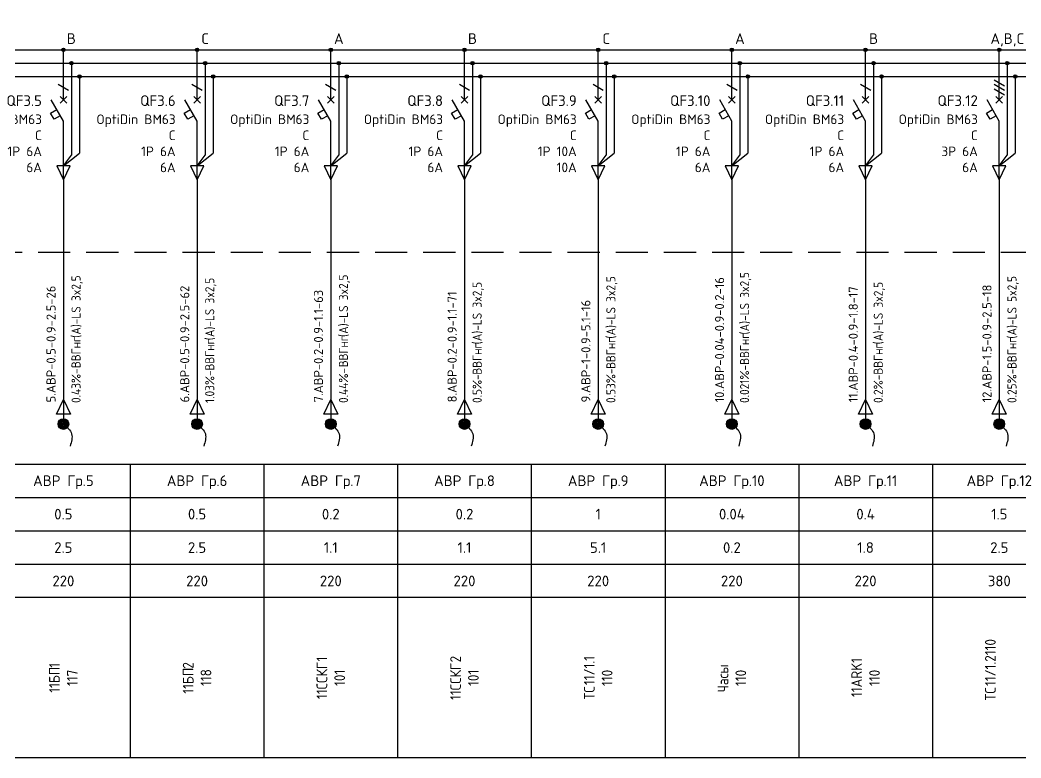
# Model space of a CAD drawing. Header units: millimetres. Extents: x -4379 to 694, y -18291 to 2656.
# Drawn here: x -2179.7 to -1992.6, y -549.3 to -411.2 of the extents above; entities that cross this region are included whole.
import ezdxf
from ezdxf.enums import TextEntityAlignment as Align

# ---------------------------------------------------------------- set-up
doc = ezdxf.new("R2010")
doc.units = ezdxf.units.MM
doc.linetypes.add('ACAD_ISO016W100', pattern=[9, 6, -3])
for name, color, linetype, lineweight in [('EL_TX', 7, 'Continuous', 25), ('ЭС АВ', 7, 'Continuous', 18), ('ЭС рамка', 7, 'Continuous', 18)]:
    doc.layers.add(name, color=color, linetype=linetype, lineweight=lineweight)
for name, color, linetype in [('Автомат защитный', 7, 'Continuous'), ('Принципиальная схема КТП -для ОДНОЛИНЕЙКИ', 7, 'Continuous'), ('ПРОВОДНИКИ', 7, 'Continuous'), ('Секция ППУ', 7, 'Continuous')]:
    doc.layers.add(name, color=color, linetype=linetype)
doc.styles.add('SLD_Style', font='isocpeur.ttf', dxfattribs={"width": 0.9})

# ---------------------------------------------------------------- blocks, each defined once
blk = doc.blocks.new('*U57')
h = blk.add_hatch(color=256)
h.dxf.hatch_style = 1
edge = h.paths.add_edge_path()
edge.add_ellipse((12.5, 132.5), major_axis=(0, 0.333), ratio=1, start_angle=0, end_angle=360)
h = blk.add_hatch(color=256)
h.dxf.hatch_style = 1
edge = h.paths.add_edge_path()
edge.add_ellipse((14, 130), major_axis=(0, 0.333), ratio=1, start_angle=0, end_angle=360)
h = blk.add_hatch(color=256)
h.dxf.hatch_style = 1
edge = h.paths.add_edge_path()
edge.add_ellipse((15.5, 127.5), major_axis=(0, 0.333), ratio=1, start_angle=0, end_angle=360)
at = {"lineweight": 30}
for p, q in [((14, 129.67), (14, 123.11)), ((15.5, 127.17), (15.5, 113.13)), ((14, 123.11), (14, 112.8)), ((0, 55), (25, 55)), ((0, 55), (0, 0)), ((25, 55), (25, 0)), ((0, 48.75), (25, 48.75)), ((0, 42.5), (25, 42.5)), ((0, 36.25), (25, 36.25))]:
    blk.add_line(p, q, dxfattribs=at)
at = {"layer": 'Автомат защитный', "lineweight": 30}
for p, q in [((12.5, 123.11), (12.5, 132.17)), ((11.54, 126.04), (13.46, 124.93)), ((12.5, 119.17), (10.22, 123.11)), ((10.1, 120.66), (11.26, 121.32)), ((10.77, 119.5), (10.1, 120.66)), ((11.92, 120.17), (10.77, 119.5)), ((12.5, 108.54), (12.5, 119.17))]:
    blk.add_line(p, q, dxfattribs=at)
blk.add_ellipse((12.5, 132.5), major_axis=(0, 0.333), ratio=1, start_param=-1.570796, end_param=4.712389, dxfattribs=at)
at = {"layer": 'Принципиальная схема КТП -для ОДНОЛИНЕЙКИ', "lineweight": 30}
for p, q in [((12.5, 108.54), (12.5, 99.73)), ((11.19, 64.32), (12.5, 67.06)), ((12.5, 67.06), (13.81, 64.32)), ((13.81, 64.32), (11.19, 64.32)), ((12.5, 64.32), (12.5, 62.5))]:
    blk.add_line(p, q, dxfattribs=at)
at = {"layer": 'ПРОВОДНИКИ', "lineweight": 30}
for p, q in [((12.5, 110.81), (15.5, 113.13)), ((12.5, 110.81), (14, 112.8)), ((13.75, 110.81), (11.25, 110.81)), ((11.25, 110.81), (12.5, 108.2)), ((12.5, 108.2), (13.75, 110.81)), ((11.19, 64.31), (12.5, 67.06)), ((12.5, 67.06), (13.81, 64.31)), ((13.81, 64.31), (11.19, 64.31))]:
    blk.add_line(p, q, dxfattribs=at)
at = {"layer": 'ПРОВОДНИКИ', "lineweight": 30, "ltscale": 100}
blk.add_line((12.5, 99.73), (12.5, 64.32), dxfattribs=at)
at = {"layer": 'ПРОВОДНИКИ', "color": 7, "linetype": 'Continuous', "lineweight": 30}
for centre in [(14, 130), (15.5, 127.5), (15.5, 127.5)]:
    blk.add_ellipse(centre, major_axis=(0, 0.333), ratio=1, start_param=-1.570796, end_param=4.712389, dxfattribs=at)
at = {"layer": 'ЭС АВ', "color": 7, "lineweight": 30}
for q in [(11.88, 123.74), (13.12, 123.74), (11.88, 122.49), (13.12, 122.49)]:
    blk.add_line((12.5, 123.11), q, dxfattribs=at)
at = {"layer": 'ЭС рамка', "color": 7, "linetype": 'Continuous', "lineweight": 30}
for p, q in [((0, 132.5), (12.17, 132.5)), ((12.83, 132.5), (25, 132.5))]:
    blk.add_line(p, q, dxfattribs=at)
at = {"layer": 'ЭС рамка', "color": 5, "linetype": 'Continuous', "lineweight": 30}
for p, q in [((0, 130), (13.67, 130)), ((14.33, 130), (25, 130))]:
    blk.add_line(p, q, dxfattribs=at)
at = {"layer": 'ЭС рамка', "color": 94, "linetype": 'Continuous', "lineweight": 30}
for p, q in [((0, 127.5), (15.17, 127.5)), ((15.83, 127.5), (25, 127.5))]:
    blk.add_line(p, q, dxfattribs=at)
at = {"layer": 'ЭС рамка', "lineweight": 30}
for p, q in [((25, 30), (0, 30)), ((25, 0), (0, 0))]:
    blk.add_line(p, q, dxfattribs=at)
at = {"style": 'SLD_Style'}
for tag, p in [('LABEL', (12.5, 51.88)), ('INSTALLEDPOWER', (12.5, 45.63)), ('CURRENT', (12.5, 39.37)), ('VOLTAGE', (12.5, 33.13))]:
    blk.add_attdef(tag, text='', height=2, dxfattribs=at).set_placement(p, align=Align.MIDDLE_CENTER)
blk.add_attdef('TEXT', text='', height=2, rotation=90, dxfattribs=at).set_placement((12.5, 15), align=Align.MIDDLE_CENTER)
at = {"layer": 'Автомат защитный', "style": 'SLD_Style'}
blk.add_attdef('PHASE', text='', height=2, dxfattribs=at).set_placement((14, 134.59), align=Align.MIDDLE_CENTER)
for tag, height, p in [('NUMBER', 2, (8.49, 122.99)), ('SWITCHTYPE', 1.8, (8.49, 119.5)), ('SWITCHRELEASE', 1.8, (8.49, 116.5)), ('SWITCHNOMINALCURRENT', 1.8, (8.49, 113.5)), ('SWITCHRELEASECURRENT', 1.8, (8.49, 110.5)), ('RCDTYPE', 1.8, (8.49, 107.5)), ('RCDSETPOINT', 1.8, (8.49, 104.5))]:
    blk.add_attdef(tag, text='', height=height, dxfattribs=at).set_placement(p, align=Align.MIDDLE_RIGHT)
blk.add_attdef('LINE_A', text='', height=1.7, rotation=90, dxfattribs=at).set_placement((10.19, 65.45), align=Align.MIDDLE_LEFT)
blk.add_attdef('LINE_B', text='', height=1.7, rotation=90, dxfattribs=at).set_placement((13.85, 65.45), align=Align.TOP_LEFT)
blk = doc.blocks.new('*U21')
at = {"linetype": 'ByBlock', "lineweight": 30}
h = blk.add_hatch(color=256, dxfattribs=at)
h.paths.add_polyline_path([(-0.4, 0.9, -0.414214), (0.92, 0.37), (0, -0.02)])
h.paths.add_polyline_path([(0.92, 0.37, -0.101228), (1, -0.02, -0.30039), (0.39, -0.94), (0, -0.02)])
h.paths.add_polyline_path([(-0.4, 0.9), (0.39, -0.94, -0.538), (-1, -0.02, -0.30039)])
blk.add_circle((0, -0.02), 1, dxfattribs=at)
blk.add_spline([(0, 0), (1.55, -1.88), (1.27, -4.16)], degree=3, dxfattribs=at)
blk = doc.blocks.new('*U58')
h = blk.add_hatch(color=256)
h.dxf.hatch_style = 1
edge = h.paths.add_edge_path()
edge.add_ellipse((12.5, 132.5), major_axis=(0, 0.333), ratio=1, start_angle=0, end_angle=360)
h = blk.add_hatch(color=256)
h.dxf.hatch_style = 1
edge = h.paths.add_edge_path()
edge.add_ellipse((14, 130), major_axis=(0, 0.333), ratio=1, start_angle=0, end_angle=360)
h = blk.add_hatch(color=256)
h.dxf.hatch_style = 1
edge = h.paths.add_edge_path()
edge.add_ellipse((15.5, 127.5), major_axis=(0, 0.333), ratio=1, start_angle=0, end_angle=360)
at = {"lineweight": 30}
for p, q in [((14, 129.67), (14, 123.11)), ((15.5, 127.17), (15.5, 113.13)), ((14, 123.11), (14, 112.8)), ((0, 55), (25, 55)), ((0, 55), (0, 0)), ((25, 55), (25, 0)), ((0, 48.75), (25, 48.75)), ((0, 42.5), (25, 42.5)), ((0, 36.25), (25, 36.25))]:
    blk.add_line(p, q, dxfattribs=at)
at = {"layer": 'Автомат защитный', "lineweight": 30}
for p, q in [((12.5, 123.11), (12.5, 132.17)), ((11.54, 126.87), (13.46, 125.76)), ((11.54, 126.04), (13.46, 124.93)), ((11.54, 125.2), (13.46, 124.09)), ((12.5, 119.17), (10.22, 123.11)), ((10.1, 120.66), (11.26, 121.32)), ((10.77, 119.5), (10.1, 120.66)), ((11.92, 120.17), (10.77, 119.5)), ((12.5, 108.54), (12.5, 119.17))]:
    blk.add_line(p, q, dxfattribs=at)
blk.add_ellipse((12.5, 132.5), major_axis=(0, 0.333), ratio=1, start_param=-1.570796, end_param=4.712389, dxfattribs=at)
at = {"layer": 'Принципиальная схема КТП -для ОДНОЛИНЕЙКИ', "lineweight": 30}
for p, q in [((12.5, 108.54), (12.5, 99.73)), ((11.19, 64.32), (12.5, 67.06)), ((12.5, 67.06), (13.81, 64.32)), ((13.81, 64.32), (11.19, 64.32)), ((12.5, 64.32), (12.5, 62.5))]:
    blk.add_line(p, q, dxfattribs=at)
at = {"layer": 'ПРОВОДНИКИ', "lineweight": 30}
for p, q in [((12.5, 110.81), (15.5, 113.13)), ((12.5, 110.81), (14, 112.8)), ((13.75, 110.81), (11.25, 110.81)), ((11.25, 110.81), (12.5, 108.2)), ((12.5, 108.2), (13.75, 110.81)), ((11.19, 64.31), (12.5, 67.06)), ((12.5, 67.06), (13.81, 64.31)), ((13.81, 64.31), (11.19, 64.31))]:
    blk.add_line(p, q, dxfattribs=at)
at = {"layer": 'ПРОВОДНИКИ', "lineweight": 30, "ltscale": 100}
blk.add_line((12.5, 99.73), (12.5, 64.32), dxfattribs=at)
at = {"layer": 'ПРОВОДНИКИ', "color": 7, "linetype": 'Continuous', "lineweight": 30}
for centre in [(14, 130), (15.5, 127.5), (15.5, 127.5)]:
    blk.add_ellipse(centre, major_axis=(0, 0.333), ratio=1, start_param=-1.570796, end_param=4.712389, dxfattribs=at)
at = {"layer": 'ЭС АВ', "color": 7, "lineweight": 30}
for q in [(11.88, 123.74), (13.12, 123.74), (11.88, 122.49), (13.12, 122.49)]:
    blk.add_line((12.5, 123.11), q, dxfattribs=at)
at = {"layer": 'ЭС рамка', "color": 7, "linetype": 'Continuous', "lineweight": 30}
for p, q in [((0, 132.5), (12.17, 132.5)), ((12.83, 132.5), (25, 132.5))]:
    blk.add_line(p, q, dxfattribs=at)
at = {"layer": 'ЭС рамка', "color": 5, "linetype": 'Continuous', "lineweight": 30}
for p, q in [((0, 130), (13.67, 130)), ((14.33, 130), (25, 130))]:
    blk.add_line(p, q, dxfattribs=at)
at = {"layer": 'ЭС рамка', "color": 94, "linetype": 'Continuous', "lineweight": 30}
for p, q in [((0, 127.5), (15.17, 127.5)), ((15.83, 127.5), (25, 127.5))]:
    blk.add_line(p, q, dxfattribs=at)
at = {"layer": 'ЭС рамка', "lineweight": 30}
for p, q in [((25, 30), (0, 30)), ((25, 0), (0, 0))]:
    blk.add_line(p, q, dxfattribs=at)
at = {"style": 'SLD_Style'}
for tag, p in [('LABEL', (12.5, 51.88)), ('INSTALLEDPOWER', (12.5, 45.63)), ('CURRENT', (12.5, 39.37)), ('VOLTAGE', (12.5, 33.13))]:
    blk.add_attdef(tag, text='', height=2, dxfattribs=at).set_placement(p, align=Align.MIDDLE_CENTER)
blk.add_attdef('TEXT', text='', height=2, rotation=90, dxfattribs=at).set_placement((12.5, 15), align=Align.MIDDLE_CENTER)
at = {"layer": 'Автомат защитный', "style": 'SLD_Style'}
blk.add_attdef('PHASE', text='', height=2, dxfattribs=at).set_placement((14, 134.59), align=Align.MIDDLE_CENTER)
for tag, height, p in [('NUMBER', 2, (8.49, 122.99)), ('SWITCHTYPE', 1.8, (8.49, 119.5)), ('SWITCHRELEASE', 1.8, (8.49, 116.5)), ('SWITCHNOMINALCURRENT', 1.8, (8.49, 113.5)), ('SWITCHRELEASECURRENT', 1.8, (8.49, 110.5)), ('RCDTYPE', 1.8, (8.49, 107.5)), ('RCDSETPOINT', 1.8, (8.49, 104.5))]:
    blk.add_attdef(tag, text='', height=height, dxfattribs=at).set_placement(p, align=Align.MIDDLE_RIGHT)
blk.add_attdef('LINE_A', text='', height=1.7, rotation=90, dxfattribs=at).set_placement((10.19, 65.45), align=Align.MIDDLE_LEFT)
blk.add_attdef('LINE_B', text='', height=1.7, rotation=90, dxfattribs=at).set_placement((13.85, 65.45), align=Align.TOP_LEFT)

msp = doc.modelspace()

# ---------------------------------------------------------------- linework, layer by layer
at = {"layer": 'EL_TX', "color": 7, "linetype": 'ACAD_ISO016W100', "elevation": -0.011}
msp.add_lwpolyline([(-1810.347, -454.76), (-2300.934, -454.76), (-2300.934, -301.584), (-1810.347, -301.584)], close=True, dxfattribs=at)

# ---------------------------------------------------------------- block references
at = {"layer": 'Секция ППУ', "lineweight": 0}
ref = msp.add_blockref('*U57', (-2184.139, -549.319, -0.006), dxfattribs=at)
ref.add_attrib('LABEL', 'АВР Гр.5', dxfattribs={"layer": '0', "height": 2, "style": 'SLD_Style'}).set_placement((-2171.639, -497.444, -0.006), align=Align.MIDDLE_CENTER)
ref.add_attrib('INSTALLEDPOWER', '0.5', dxfattribs={"layer": '0', "height": 2, "style": 'SLD_Style'}).set_placement((-2171.639, -503.694, -0.006), align=Align.MIDDLE_CENTER)
ref.add_attrib('CURRENT', '2.5', dxfattribs={"layer": '0', "height": 2, "style": 'SLD_Style'}).set_placement((-2171.639, -509.944, -0.006), align=Align.MIDDLE_CENTER)
ref.add_attrib('VOLTAGE', '220', dxfattribs={"layer": '0', "height": 2, "style": 'SLD_Style'}).set_placement((-2171.639, -516.194, -0.006), align=Align.MIDDLE_CENTER)
ref.add_attrib('LINE_A', ' 5.АВР-0.5-0.9-2.5-26', dxfattribs={"layer": 'Автомат защитный', "height": 1.7, "rotation": 90, "style": 'SLD_Style'}).set_placement((-2173.945, -483.868, -0.006), align=Align.MIDDLE_LEFT)
ref.add_attrib('LINE_B_001', ' 0.43%%%-', (-2168.419, -483.868, -0.006), dxfattribs={"layer": 'Автомат защитный', "height": 1.7, "rotation": 90, "style": 'SLD_Style', "width": 0.9})
ref.add_attrib('PHASE', 'B', dxfattribs={"layer": 'Автомат защитный', "height": 2, "style": 'SLD_Style'}).set_placement((-2170.139, -414.728, -0.006), align=Align.MIDDLE_CENTER)
ref.add_attrib('NUMBER', 'QF3.5', dxfattribs={"layer": 'Автомат защитный', "height": 2, "style": 'SLD_Style'}).set_placement((-2175.65, -426.332, -0.006), align=Align.MIDDLE_RIGHT)
ref.add_attrib('SWITCHTYPE', 'OptiDin BM63', dxfattribs={"layer": 'Автомат защитный', "height": 1.8, "style": 'SLD_Style'}).set_placement((-2175.65, -429.819, -0.006), align=Align.MIDDLE_RIGHT)
ref.add_attrib('SWITCHRELEASE', 'C', dxfattribs={"layer": 'Автомат защитный', "height": 1.8, "style": 'SLD_Style'}).set_placement((-2175.65, -432.819, -0.006), align=Align.MIDDLE_RIGHT)
ref.add_attrib('SWITCHNOMINALCURRENT', '1Р 6А', dxfattribs={"layer": 'Автомат защитный', "height": 1.8, "style": 'SLD_Style'}).set_placement((-2175.65, -435.819, -0.006), align=Align.MIDDLE_RIGHT)
ref.add_attrib('SWITCHRELEASECURRENT', '6А', dxfattribs={"layer": 'Автомат защитный', "height": 1.8, "style": 'SLD_Style'}).set_placement((-2175.65, -438.819, -0.006), align=Align.MIDDLE_RIGHT)
ref.add_attrib('TEXT_001', '11', (-2172.306, -537.109, -0.006), dxfattribs={"layer": '0', "height": 2, "rotation": 90, "style": 'SLD_Style', "width": 0.9})
ref.add_attrib('LINE_B_002', 'ВВГнг', (-2168.419, -476.371, -0.006), dxfattribs={"layer": 'Автомат защитный', "height": 1.7, "rotation": 90, "style": 'SLD_Style', "width": 0.9})
ref.add_attrib('LINE_B_003', '(', (-2168.419, -470.71, -0.006), dxfattribs={"layer": 'Автомат защитный', "height": 1.7, "rotation": 90, "style": 'SLD_Style', "width": 0.9})
ref.add_attrib('LINE_B_004', 'А', (-2168.419, -470.098, -0.006), dxfattribs={"layer": 'Автомат защитный', "height": 1.7, "rotation": 90, "style": 'SLD_Style', "width": 0.9})
ref.add_attrib('LINE_B_005', ')-LS 3x2,5', (-2168.419, -468.721, -0.006), dxfattribs={"layer": 'Автомат защитный', "height": 1.7, "rotation": 90, "style": 'SLD_Style', "width": 0.9})
ref.add_attrib('TEXT_002', 'БП', (-2172.306, -535.309, -0.006), dxfattribs={"layer": '0', "height": 2, "rotation": 90, "style": 'SLD_Style', "width": 0.9})
ref.add_attrib('TEXT_003', '1', (-2172.306, -532.429, -0.006), dxfattribs={"layer": '0', "height": 2, "rotation": 90, "style": 'SLD_Style', "width": 0.9})
ref.add_attrib('TEXT_004', '117', (-2168.972, -535.849, -0.006), dxfattribs={"layer": '0', "height": 2, "rotation": 90, "style": 'SLD_Style', "width": 0.9})
ref = msp.add_blockref('*U57', (-2159.139, -549.319, -0.006), dxfattribs=at)
ref.add_attrib('LABEL', 'АВР Гр.6', dxfattribs={"layer": '0', "height": 2, "style": 'SLD_Style'}).set_placement((-2146.639, -497.444, -0.006), align=Align.MIDDLE_CENTER)
ref.add_attrib('INSTALLEDPOWER', '0.5', dxfattribs={"layer": '0', "height": 2, "style": 'SLD_Style'}).set_placement((-2146.639, -503.694, -0.006), align=Align.MIDDLE_CENTER)
ref.add_attrib('CURRENT', '2.5', dxfattribs={"layer": '0', "height": 2, "style": 'SLD_Style'}).set_placement((-2146.639, -509.944, -0.006), align=Align.MIDDLE_CENTER)
ref.add_attrib('VOLTAGE', '220', dxfattribs={"layer": '0', "height": 2, "style": 'SLD_Style'}).set_placement((-2146.639, -516.194, -0.006), align=Align.MIDDLE_CENTER)
ref.add_attrib('LINE_A', ' 6.АВР-0.5-0.9-2.5-62', dxfattribs={"layer": 'Автомат защитный', "height": 1.7, "rotation": 90, "style": 'SLD_Style'}).set_placement((-2148.945, -483.868, -0.006), align=Align.MIDDLE_LEFT)
ref.add_attrib('LINE_B_001', ' 1.03%%%-', (-2143.419, -483.868, -0.006), dxfattribs={"layer": 'Автомат защитный', "height": 1.7, "rotation": 90, "style": 'SLD_Style', "width": 0.9})
ref.add_attrib('PHASE', 'C', dxfattribs={"layer": 'Автомат защитный', "height": 2, "style": 'SLD_Style'}).set_placement((-2145.139, -414.728, -0.006), align=Align.MIDDLE_CENTER)
ref.add_attrib('NUMBER', 'QF3.6', dxfattribs={"layer": 'Автомат защитный', "height": 2, "style": 'SLD_Style'}).set_placement((-2150.65, -426.332, -0.006), align=Align.MIDDLE_RIGHT)
ref.add_attrib('SWITCHTYPE', 'OptiDin BM63', dxfattribs={"layer": 'Автомат защитный', "height": 1.8, "style": 'SLD_Style'}).set_placement((-2150.65, -429.819, -0.006), align=Align.MIDDLE_RIGHT)
ref.add_attrib('SWITCHRELEASE', 'C', dxfattribs={"layer": 'Автомат защитный', "height": 1.8, "style": 'SLD_Style'}).set_placement((-2150.65, -432.819, -0.006), align=Align.MIDDLE_RIGHT)
ref.add_attrib('SWITCHNOMINALCURRENT', '1Р 6А', dxfattribs={"layer": 'Автомат защитный', "height": 1.8, "style": 'SLD_Style'}).set_placement((-2150.65, -435.819, -0.006), align=Align.MIDDLE_RIGHT)
ref.add_attrib('SWITCHRELEASECURRENT', '6А', dxfattribs={"layer": 'Автомат защитный', "height": 1.8, "style": 'SLD_Style'}).set_placement((-2150.65, -438.819, -0.006), align=Align.MIDDLE_RIGHT)
ref.add_attrib('TEXT_001', '11', (-2147.306, -537.289, -0.006), dxfattribs={"layer": '0', "height": 2, "rotation": 90, "style": 'SLD_Style', "width": 0.9})
ref.add_attrib('LINE_B_002', 'ВВГнг', (-2143.419, -476.83, -0.006), dxfattribs={"layer": 'Автомат защитный', "height": 1.7, "rotation": 90, "style": 'SLD_Style', "width": 0.9})
ref.add_attrib('LINE_B_003', '(', (-2143.419, -471.169, -0.006), dxfattribs={"layer": 'Автомат защитный', "height": 1.7, "rotation": 90, "style": 'SLD_Style', "width": 0.9})
ref.add_attrib('LINE_B_004', 'А', (-2143.419, -470.557, -0.006), dxfattribs={"layer": 'Автомат защитный', "height": 1.7, "rotation": 90, "style": 'SLD_Style', "width": 0.9})
ref.add_attrib('LINE_B_005', ')-LS 3x2,5', (-2143.419, -469.18, -0.006), dxfattribs={"layer": 'Автомат защитный', "height": 1.7, "rotation": 90, "style": 'SLD_Style', "width": 0.9})
ref.add_attrib('TEXT_002', 'БП', (-2147.306, -535.489, -0.006), dxfattribs={"layer": '0', "height": 2, "rotation": 90, "style": 'SLD_Style', "width": 0.9})
ref.add_attrib('TEXT_003', '2', (-2147.306, -532.609, -0.006), dxfattribs={"layer": '0', "height": 2, "rotation": 90, "style": 'SLD_Style', "width": 0.9})
ref.add_attrib('TEXT_004', '118', (-2143.972, -535.849, -0.006), dxfattribs={"layer": '0', "height": 2, "rotation": 90, "style": 'SLD_Style', "width": 0.9})
ref = msp.add_blockref('*U57', (-2134.139, -549.319, -0.006), dxfattribs=at)
ref.add_attrib('LABEL', 'АВР Гр.7', dxfattribs={"layer": '0', "height": 2, "style": 'SLD_Style'}).set_placement((-2121.639, -497.444, -0.006), align=Align.MIDDLE_CENTER)
ref.add_attrib('INSTALLEDPOWER', '0.2', dxfattribs={"layer": '0', "height": 2, "style": 'SLD_Style'}).set_placement((-2121.639, -503.694, -0.006), align=Align.MIDDLE_CENTER)
ref.add_attrib('CURRENT', '1.1', dxfattribs={"layer": '0', "height": 2, "style": 'SLD_Style'}).set_placement((-2121.639, -509.944, -0.006), align=Align.MIDDLE_CENTER)
ref.add_attrib('VOLTAGE', '220', dxfattribs={"layer": '0', "height": 2, "style": 'SLD_Style'}).set_placement((-2121.639, -516.194, -0.006), align=Align.MIDDLE_CENTER)
ref.add_attrib('LINE_A', ' 7.АВР-0.2-0.9-1.1-63', dxfattribs={"layer": 'Автомат защитный', "height": 1.7, "rotation": 90, "style": 'SLD_Style'}).set_placement((-2123.945, -483.868, -0.006), align=Align.MIDDLE_LEFT)
ref.add_attrib('LINE_B_001', ' 0.44%%%-', (-2118.419, -483.868, -0.006), dxfattribs={"layer": 'Автомат защитный', "height": 1.7, "rotation": 90, "style": 'SLD_Style', "width": 0.9})
ref.add_attrib('PHASE', 'A', dxfattribs={"layer": 'Автомат защитный', "height": 2, "style": 'SLD_Style'}).set_placement((-2120.139, -414.728, -0.006), align=Align.MIDDLE_CENTER)
ref.add_attrib('NUMBER', 'QF3.7', dxfattribs={"layer": 'Автомат защитный', "height": 2, "style": 'SLD_Style'}).set_placement((-2125.65, -426.332, -0.006), align=Align.MIDDLE_RIGHT)
ref.add_attrib('SWITCHTYPE', 'OptiDin BM63', dxfattribs={"layer": 'Автомат защитный', "height": 1.8, "style": 'SLD_Style'}).set_placement((-2125.65, -429.819, -0.006), align=Align.MIDDLE_RIGHT)
ref.add_attrib('SWITCHRELEASE', 'C', dxfattribs={"layer": 'Автомат защитный', "height": 1.8, "style": 'SLD_Style'}).set_placement((-2125.65, -432.819, -0.006), align=Align.MIDDLE_RIGHT)
ref.add_attrib('SWITCHNOMINALCURRENT', '1Р 6А', dxfattribs={"layer": 'Автомат защитный', "height": 1.8, "style": 'SLD_Style'}).set_placement((-2125.65, -435.819, -0.006), align=Align.MIDDLE_RIGHT)
ref.add_attrib('SWITCHRELEASECURRENT', '6А', dxfattribs={"layer": 'Автомат защитный', "height": 1.8, "style": 'SLD_Style'}).set_placement((-2125.65, -438.819, -0.006), align=Align.MIDDLE_RIGHT)
ref.add_attrib('TEXT_001', '11', (-2122.306, -538.279, -0.006), dxfattribs={"layer": '0', "height": 2, "rotation": 90, "style": 'SLD_Style', "width": 0.9})
ref.add_attrib('LINE_B_002', 'ВВГнг', (-2118.419, -476.218, -0.006), dxfattribs={"layer": 'Автомат защитный', "height": 1.7, "rotation": 90, "style": 'SLD_Style', "width": 0.9})
ref.add_attrib('LINE_B_003', '(', (-2118.419, -470.557, -0.006), dxfattribs={"layer": 'Автомат защитный', "height": 1.7, "rotation": 90, "style": 'SLD_Style', "width": 0.9})
ref.add_attrib('LINE_B_004', 'А', (-2118.419, -469.945, -0.006), dxfattribs={"layer": 'Автомат защитный', "height": 1.7, "rotation": 90, "style": 'SLD_Style', "width": 0.9})
ref.add_attrib('LINE_B_005', ')-LS 3x2,5', (-2118.419, -468.568, -0.006), dxfattribs={"layer": 'Автомат защитный', "height": 1.7, "rotation": 90, "style": 'SLD_Style', "width": 0.9})
ref.add_attrib('TEXT_002', 'ССКГ', (-2122.306, -536.479, -0.006), dxfattribs={"layer": '0', "height": 2, "rotation": 90, "style": 'SLD_Style', "width": 0.9})
ref.add_attrib('TEXT_003', '1', (-2122.306, -531.259, -0.006), dxfattribs={"layer": '0', "height": 2, "rotation": 90, "style": 'SLD_Style', "width": 0.9})
ref.add_attrib('TEXT_004', '101', (-2118.972, -535.849, -0.006), dxfattribs={"layer": '0', "height": 2, "rotation": 90, "style": 'SLD_Style', "width": 0.9})
ref = msp.add_blockref('*U57', (-2109.139, -549.319, -0.006), dxfattribs=at)
ref.add_attrib('LABEL', 'АВР Гр.8', dxfattribs={"layer": '0', "height": 2, "style": 'SLD_Style'}).set_placement((-2096.639, -497.444, -0.006), align=Align.MIDDLE_CENTER)
ref.add_attrib('INSTALLEDPOWER', '0.2', dxfattribs={"layer": '0', "height": 2, "style": 'SLD_Style'}).set_placement((-2096.639, -503.694, -0.006), align=Align.MIDDLE_CENTER)
ref.add_attrib('CURRENT', '1.1', dxfattribs={"layer": '0', "height": 2, "style": 'SLD_Style'}).set_placement((-2096.639, -509.944, -0.006), align=Align.MIDDLE_CENTER)
ref.add_attrib('VOLTAGE', '220', dxfattribs={"layer": '0', "height": 2, "style": 'SLD_Style'}).set_placement((-2096.639, -516.194, -0.006), align=Align.MIDDLE_CENTER)
ref.add_attrib('LINE_A', ' 8.АВР-0.2-0.9-1.1-71', dxfattribs={"layer": 'Автомат защитный', "height": 1.7, "rotation": 90, "style": 'SLD_Style'}).set_placement((-2098.945, -483.868, -0.006), align=Align.MIDDLE_LEFT)
ref.add_attrib('LINE_B_001', ' 0.5%%%-', (-2093.419, -483.868, -0.006), dxfattribs={"layer": 'Автомат защитный', "height": 1.7, "rotation": 90, "style": 'SLD_Style', "width": 0.9})
ref.add_attrib('PHASE', 'B', dxfattribs={"layer": 'Автомат защитный', "height": 2, "style": 'SLD_Style'}).set_placement((-2095.139, -414.728, -0.006), align=Align.MIDDLE_CENTER)
ref.add_attrib('NUMBER', 'QF3.8', dxfattribs={"layer": 'Автомат защитный', "height": 2, "style": 'SLD_Style'}).set_placement((-2100.65, -426.332, -0.006), align=Align.MIDDLE_RIGHT)
ref.add_attrib('SWITCHTYPE', 'OptiDin BM63', dxfattribs={"layer": 'Автомат защитный', "height": 1.8, "style": 'SLD_Style'}).set_placement((-2100.65, -429.819, -0.006), align=Align.MIDDLE_RIGHT)
ref.add_attrib('SWITCHRELEASE', 'C', dxfattribs={"layer": 'Автомат защитный', "height": 1.8, "style": 'SLD_Style'}).set_placement((-2100.65, -432.819, -0.006), align=Align.MIDDLE_RIGHT)
ref.add_attrib('SWITCHNOMINALCURRENT', '1Р 6А', dxfattribs={"layer": 'Автомат защитный', "height": 1.8, "style": 'SLD_Style'}).set_placement((-2100.65, -435.819, -0.006), align=Align.MIDDLE_RIGHT)
ref.add_attrib('SWITCHRELEASECURRENT', '6А', dxfattribs={"layer": 'Автомат защитный', "height": 1.8, "style": 'SLD_Style'}).set_placement((-2100.65, -438.819, -0.006), align=Align.MIDDLE_RIGHT)
ref.add_attrib('TEXT_001', '11', (-2097.306, -538.459, -0.006), dxfattribs={"layer": '0', "height": 2, "rotation": 90, "style": 'SLD_Style', "width": 0.9})
ref.add_attrib('LINE_B_002', 'ВВГнг', (-2093.419, -477.595, -0.006), dxfattribs={"layer": 'Автомат защитный', "height": 1.7, "rotation": 90, "style": 'SLD_Style', "width": 0.9})
ref.add_attrib('LINE_B_003', '(', (-2093.419, -471.934, -0.006), dxfattribs={"layer": 'Автомат защитный', "height": 1.7, "rotation": 90, "style": 'SLD_Style', "width": 0.9})
ref.add_attrib('LINE_B_004', 'А', (-2093.419, -471.322, -0.006), dxfattribs={"layer": 'Автомат защитный', "height": 1.7, "rotation": 90, "style": 'SLD_Style', "width": 0.9})
ref.add_attrib('LINE_B_005', ')-LS 3x2,5', (-2093.419, -469.945, -0.006), dxfattribs={"layer": 'Автомат защитный', "height": 1.7, "rotation": 90, "style": 'SLD_Style', "width": 0.9})
ref.add_attrib('TEXT_002', 'ССКГ', (-2097.306, -536.659, -0.006), dxfattribs={"layer": '0', "height": 2, "rotation": 90, "style": 'SLD_Style', "width": 0.9})
ref.add_attrib('TEXT_003', '2', (-2097.306, -531.439, -0.006), dxfattribs={"layer": '0', "height": 2, "rotation": 90, "style": 'SLD_Style', "width": 0.9})
ref.add_attrib('TEXT_004', '101', (-2093.972, -535.849, -0.006), dxfattribs={"layer": '0', "height": 2, "rotation": 90, "style": 'SLD_Style', "width": 0.9})
ref = msp.add_blockref('*U57', (-2084.139, -549.319, -0.006), dxfattribs=at)
ref.add_attrib('LABEL', 'АВР Гр.9', dxfattribs={"layer": '0', "height": 2, "style": 'SLD_Style'}).set_placement((-2071.639, -497.444, -0.006), align=Align.MIDDLE_CENTER)
ref.add_attrib('INSTALLEDPOWER', '1', dxfattribs={"layer": '0', "height": 2, "style": 'SLD_Style'}).set_placement((-2071.639, -503.694, -0.006), align=Align.MIDDLE_CENTER)
ref.add_attrib('CURRENT', '5.1', dxfattribs={"layer": '0', "height": 2, "style": 'SLD_Style'}).set_placement((-2071.639, -509.944, -0.006), align=Align.MIDDLE_CENTER)
ref.add_attrib('VOLTAGE', '220', dxfattribs={"layer": '0', "height": 2, "style": 'SLD_Style'}).set_placement((-2071.639, -516.194, -0.006), align=Align.MIDDLE_CENTER)
ref.add_attrib('LINE_A', ' 9.АВР-1-0.9-5.1-16', dxfattribs={"layer": 'Автомат защитный', "height": 1.7, "rotation": 90, "style": 'SLD_Style'}).set_placement((-2073.945, -483.868, -0.006), align=Align.MIDDLE_LEFT)
ref.add_attrib('LINE_B_001', ' 0.53%%%-', (-2068.419, -483.868, -0.006), dxfattribs={"layer": 'Автомат защитный', "height": 1.7, "rotation": 90, "style": 'SLD_Style', "width": 0.9})
ref.add_attrib('PHASE', 'C', dxfattribs={"layer": 'Автомат защитный', "height": 2, "style": 'SLD_Style'}).set_placement((-2070.139, -414.728, -0.006), align=Align.MIDDLE_CENTER)
ref.add_attrib('NUMBER', 'QF3.9', dxfattribs={"layer": 'Автомат защитный', "height": 2, "style": 'SLD_Style'}).set_placement((-2075.65, -426.332, -0.006), align=Align.MIDDLE_RIGHT)
ref.add_attrib('SWITCHTYPE', 'OptiDin BM63', dxfattribs={"layer": 'Автомат защитный', "height": 1.8, "style": 'SLD_Style'}).set_placement((-2075.65, -429.819, -0.006), align=Align.MIDDLE_RIGHT)
ref.add_attrib('SWITCHRELEASE', 'C', dxfattribs={"layer": 'Автомат защитный', "height": 1.8, "style": 'SLD_Style'}).set_placement((-2075.65, -432.819, -0.006), align=Align.MIDDLE_RIGHT)
ref.add_attrib('SWITCHNOMINALCURRENT', '1Р 10А', dxfattribs={"layer": 'Автомат защитный', "height": 1.8, "style": 'SLD_Style'}).set_placement((-2075.65, -435.819, -0.006), align=Align.MIDDLE_RIGHT)
ref.add_attrib('SWITCHRELEASECURRENT', '10А', dxfattribs={"layer": 'Автомат защитный', "height": 1.8, "style": 'SLD_Style'}).set_placement((-2075.65, -438.819, -0.006), align=Align.MIDDLE_RIGHT)
ref.add_attrib('TEXT_001', 'ТС', (-2072.306, -538.369, -0.006), dxfattribs={"layer": '0', "height": 2, "rotation": 90, "style": 'SLD_Style', "width": 0.9})
ref.add_attrib('LINE_B_002', 'ВВГнг', (-2068.419, -476.524, -0.006), dxfattribs={"layer": 'Автомат защитный', "height": 1.7, "rotation": 90, "style": 'SLD_Style', "width": 0.9})
ref.add_attrib('LINE_B_003', '(', (-2068.419, -470.863, -0.006), dxfattribs={"layer": 'Автомат защитный', "height": 1.7, "rotation": 90, "style": 'SLD_Style', "width": 0.9})
ref.add_attrib('LINE_B_004', 'А', (-2068.419, -470.251, -0.006), dxfattribs={"layer": 'Автомат защитный', "height": 1.7, "rotation": 90, "style": 'SLD_Style', "width": 0.9})
ref.add_attrib('LINE_B_005', ')-LS 3x2,5', (-2068.419, -468.874, -0.006), dxfattribs={"layer": 'Автомат защитный', "height": 1.7, "rotation": 90, "style": 'SLD_Style', "width": 0.9})
ref.add_attrib('TEXT_002', '11/1.1', (-2072.306, -535.669, -0.006), dxfattribs={"layer": '0', "height": 2, "rotation": 90, "style": 'SLD_Style', "width": 0.9})
ref.add_attrib('TEXT_003', '110', (-2068.972, -535.849, -0.006), dxfattribs={"layer": '0', "height": 2, "rotation": 90, "style": 'SLD_Style', "width": 0.9})
ref = msp.add_blockref('*U57', (-2059.139, -549.319, -0.006), dxfattribs=at)
ref.add_attrib('LABEL', 'АВР Гр.10', dxfattribs={"layer": '0', "height": 2, "style": 'SLD_Style'}).set_placement((-2046.639, -497.444, -0.006), align=Align.MIDDLE_CENTER)
ref.add_attrib('INSTALLEDPOWER', '0.04', dxfattribs={"layer": '0', "height": 2, "style": 'SLD_Style'}).set_placement((-2046.639, -503.694, -0.006), align=Align.MIDDLE_CENTER)
ref.add_attrib('CURRENT', '0.2', dxfattribs={"layer": '0', "height": 2, "style": 'SLD_Style'}).set_placement((-2046.639, -509.944, -0.006), align=Align.MIDDLE_CENTER)
ref.add_attrib('VOLTAGE', '220', dxfattribs={"layer": '0', "height": 2, "style": 'SLD_Style'}).set_placement((-2046.639, -516.194, -0.006), align=Align.MIDDLE_CENTER)
ref.add_attrib('LINE_A', ' 10.АВР-0.04-0.9-0.2-16', dxfattribs={"layer": 'Автомат защитный', "height": 1.7, "rotation": 90, "style": 'SLD_Style'}).set_placement((-2048.945, -483.868, -0.006), align=Align.MIDDLE_LEFT)
ref.add_attrib('LINE_B_001', ' 0.021%%%-', (-2043.419, -483.868, -0.006), dxfattribs={"layer": 'Автомат защитный', "height": 1.7, "rotation": 90, "style": 'SLD_Style', "width": 0.9})
ref.add_attrib('PHASE', 'A', dxfattribs={"layer": 'Автомат защитный', "height": 2, "style": 'SLD_Style'}).set_placement((-2045.139, -414.728, -0.006), align=Align.MIDDLE_CENTER)
ref.add_attrib('NUMBER', 'QF3.10', dxfattribs={"layer": 'Автомат защитный', "height": 2, "style": 'SLD_Style'}).set_placement((-2050.65, -426.332, -0.006), align=Align.MIDDLE_RIGHT)
ref.add_attrib('SWITCHTYPE', 'OptiDin BM63', dxfattribs={"layer": 'Автомат защитный', "height": 1.8, "style": 'SLD_Style'}).set_placement((-2050.65, -429.819, -0.006), align=Align.MIDDLE_RIGHT)
ref.add_attrib('SWITCHRELEASE', 'C', dxfattribs={"layer": 'Автомат защитный', "height": 1.8, "style": 'SLD_Style'}).set_placement((-2050.65, -432.819, -0.006), align=Align.MIDDLE_RIGHT)
ref.add_attrib('SWITCHNOMINALCURRENT', '1Р 6А', dxfattribs={"layer": 'Автомат защитный', "height": 1.8, "style": 'SLD_Style'}).set_placement((-2050.65, -435.819, -0.006), align=Align.MIDDLE_RIGHT)
ref.add_attrib('SWITCHRELEASECURRENT', '6А', dxfattribs={"layer": 'Автомат защитный', "height": 1.8, "style": 'SLD_Style'}).set_placement((-2050.65, -438.819, -0.006), align=Align.MIDDLE_RIGHT)
ref.add_attrib('TEXT_001', 'Часы', (-2047.306, -537.019, -0.006), dxfattribs={"layer": '0', "height": 2, "rotation": 90, "style": 'SLD_Style', "width": 0.9})
ref.add_attrib('LINE_B_002', 'ВВГнг', (-2043.419, -475.759, -0.006), dxfattribs={"layer": 'Автомат защитный', "height": 1.7, "rotation": 90, "style": 'SLD_Style', "width": 0.9})
ref.add_attrib('LINE_B_003', '(', (-2043.419, -470.098, -0.006), dxfattribs={"layer": 'Автомат защитный', "height": 1.7, "rotation": 90, "style": 'SLD_Style', "width": 0.9})
ref.add_attrib('LINE_B_004', 'А', (-2043.419, -469.486, -0.006), dxfattribs={"layer": 'Автомат защитный', "height": 1.7, "rotation": 90, "style": 'SLD_Style', "width": 0.9})
ref.add_attrib('LINE_B_005', ')-LS 3x2,5', (-2043.419, -468.109, -0.006), dxfattribs={"layer": 'Автомат защитный', "height": 1.7, "rotation": 90, "style": 'SLD_Style', "width": 0.9})
ref.add_attrib('TEXT_002', '110', (-2043.972, -535.849, -0.006), dxfattribs={"layer": '0', "height": 2, "rotation": 90, "style": 'SLD_Style', "width": 0.9})
ref = msp.add_blockref('*U57', (-2034.139, -549.319, -0.006), dxfattribs=at)
ref.add_attrib('LABEL', 'АВР Гр.11', dxfattribs={"layer": '0', "height": 2, "style": 'SLD_Style'}).set_placement((-2021.639, -497.444, -0.006), align=Align.MIDDLE_CENTER)
ref.add_attrib('INSTALLEDPOWER', '0.4', dxfattribs={"layer": '0', "height": 2, "style": 'SLD_Style'}).set_placement((-2021.639, -503.694, -0.006), align=Align.MIDDLE_CENTER)
ref.add_attrib('CURRENT', '1.8', dxfattribs={"layer": '0', "height": 2, "style": 'SLD_Style'}).set_placement((-2021.639, -509.944, -0.006), align=Align.MIDDLE_CENTER)
ref.add_attrib('VOLTAGE', '220', dxfattribs={"layer": '0', "height": 2, "style": 'SLD_Style'}).set_placement((-2021.639, -516.194, -0.006), align=Align.MIDDLE_CENTER)
ref.add_attrib('LINE_A', ' 11.АВР-0.4-0.9-1.8-17', dxfattribs={"layer": 'Автомат защитный', "height": 1.7, "rotation": 90, "style": 'SLD_Style'}).set_placement((-2023.945, -483.868, -0.006), align=Align.MIDDLE_LEFT)
ref.add_attrib('LINE_B_001', ' 0.2%%%-', (-2018.419, -483.868, -0.006), dxfattribs={"layer": 'Автомат защитный', "height": 1.7, "rotation": 90, "style": 'SLD_Style', "width": 0.9})
ref.add_attrib('PHASE', 'B', dxfattribs={"layer": 'Автомат защитный', "height": 2, "style": 'SLD_Style'}).set_placement((-2020.139, -414.728, -0.006), align=Align.MIDDLE_CENTER)
ref.add_attrib('NUMBER', 'QF3.11', dxfattribs={"layer": 'Автомат защитный', "height": 2, "style": 'SLD_Style'}).set_placement((-2025.65, -426.332, -0.006), align=Align.MIDDLE_RIGHT)
ref.add_attrib('SWITCHTYPE', 'OptiDin BM63', dxfattribs={"layer": 'Автомат защитный', "height": 1.8, "style": 'SLD_Style'}).set_placement((-2025.65, -429.819, -0.006), align=Align.MIDDLE_RIGHT)
ref.add_attrib('SWITCHRELEASE', 'C', dxfattribs={"layer": 'Автомат защитный', "height": 1.8, "style": 'SLD_Style'}).set_placement((-2025.65, -432.819, -0.006), align=Align.MIDDLE_RIGHT)
ref.add_attrib('SWITCHNOMINALCURRENT', '1Р 6А', dxfattribs={"layer": 'Автомат защитный', "height": 1.8, "style": 'SLD_Style'}).set_placement((-2025.65, -435.819, -0.006), align=Align.MIDDLE_RIGHT)
ref.add_attrib('SWITCHRELEASECURRENT', '6А', dxfattribs={"layer": 'Автомат защитный', "height": 1.8, "style": 'SLD_Style'}).set_placement((-2025.65, -438.819, -0.006), align=Align.MIDDLE_RIGHT)
ref.add_attrib('TEXT_001', '11ARK1', (-2022.306, -537.919, -0.006), dxfattribs={"layer": '0', "height": 2, "rotation": 90, "style": 'SLD_Style', "width": 0.9})
ref.add_attrib('LINE_B_002', 'ВВГнг', (-2018.419, -477.595, -0.006), dxfattribs={"layer": 'Автомат защитный', "height": 1.7, "rotation": 90, "style": 'SLD_Style', "width": 0.9})
ref.add_attrib('LINE_B_003', '(', (-2018.419, -471.934, -0.006), dxfattribs={"layer": 'Автомат защитный', "height": 1.7, "rotation": 90, "style": 'SLD_Style', "width": 0.9})
ref.add_attrib('LINE_B_004', 'А', (-2018.419, -471.322, -0.006), dxfattribs={"layer": 'Автомат защитный', "height": 1.7, "rotation": 90, "style": 'SLD_Style', "width": 0.9})
ref.add_attrib('LINE_B_005', ')-LS 3x2,5', (-2018.419, -469.945, -0.006), dxfattribs={"layer": 'Автомат защитный', "height": 1.7, "rotation": 90, "style": 'SLD_Style', "width": 0.9})
ref.add_attrib('TEXT_002', '110', (-2018.972, -535.849, -0.006), dxfattribs={"layer": '0', "height": 2, "rotation": 90, "style": 'SLD_Style', "width": 0.9})
ref = msp.add_blockref('*U58', (-2009.139, -549.319, -0.006), dxfattribs=at)
ref.add_attrib('LABEL', 'АВР Гр.12', dxfattribs={"layer": '0', "height": 2, "style": 'SLD_Style'}).set_placement((-1996.639, -497.444, -0.006), align=Align.MIDDLE_CENTER)
ref.add_attrib('INSTALLEDPOWER', '1.5', dxfattribs={"layer": '0', "height": 2, "style": 'SLD_Style'}).set_placement((-1996.639, -503.694, -0.006), align=Align.MIDDLE_CENTER)
ref.add_attrib('CURRENT', '2.5', dxfattribs={"layer": '0', "height": 2, "style": 'SLD_Style'}).set_placement((-1996.639, -509.944, -0.006), align=Align.MIDDLE_CENTER)
ref.add_attrib('VOLTAGE', '380', dxfattribs={"layer": '0', "height": 2, "style": 'SLD_Style'}).set_placement((-1996.639, -516.194, -0.006), align=Align.MIDDLE_CENTER)
ref.add_attrib('LINE_A', ' 12.АВР-1.5-0.9-2.5-18', dxfattribs={"layer": 'Автомат защитный', "height": 1.7, "rotation": 90, "style": 'SLD_Style'}).set_placement((-1998.945, -483.868, -0.006), align=Align.MIDDLE_LEFT)
ref.add_attrib('LINE_B_001', ' 0.25%%%-', (-1993.419, -483.868, -0.006), dxfattribs={"layer": 'Автомат защитный', "height": 1.7, "rotation": 90, "style": 'SLD_Style', "width": 0.9})
ref.add_attrib('PHASE', 'A,B,C', dxfattribs={"layer": 'Автомат защитный', "height": 2, "style": 'SLD_Style'}).set_placement((-1995.139, -414.728, -0.006), align=Align.MIDDLE_CENTER)
ref.add_attrib('NUMBER', 'QF3.12', dxfattribs={"layer": 'Автомат защитный', "height": 2, "style": 'SLD_Style'}).set_placement((-2000.65, -426.332, -0.006), align=Align.MIDDLE_RIGHT)
ref.add_attrib('SWITCHTYPE', 'OptiDin BM63', dxfattribs={"layer": 'Автомат защитный', "height": 1.8, "style": 'SLD_Style'}).set_placement((-2000.65, -429.819, -0.006), align=Align.MIDDLE_RIGHT)
ref.add_attrib('SWITCHRELEASE', 'C', dxfattribs={"layer": 'Автомат защитный', "height": 1.8, "style": 'SLD_Style'}).set_placement((-2000.65, -432.819, -0.006), align=Align.MIDDLE_RIGHT)
ref.add_attrib('SWITCHNOMINALCURRENT', '3Р 6А', dxfattribs={"layer": 'Автомат защитный', "height": 1.8, "style": 'SLD_Style'}).set_placement((-2000.65, -435.819, -0.006), align=Align.MIDDLE_RIGHT)
ref.add_attrib('SWITCHRELEASECURRENT', '6А', dxfattribs={"layer": 'Автомат защитный', "height": 1.8, "style": 'SLD_Style'}).set_placement((-2000.65, -438.819, -0.006), align=Align.MIDDLE_RIGHT)
ref.add_attrib('TEXT_001', 'ТС', (-1997.306, -538.549, -0.006), dxfattribs={"layer": '0', "height": 2, "rotation": 90, "style": 'SLD_Style', "width": 0.9})
ref.add_attrib('LINE_B_002', 'ВВГнг', (-1993.419, -476.524, -0.006), dxfattribs={"layer": 'Автомат защитный', "height": 1.7, "rotation": 90, "style": 'SLD_Style', "width": 0.9})
ref.add_attrib('LINE_B_003', '(', (-1993.419, -470.863, -0.006), dxfattribs={"layer": 'Автомат защитный', "height": 1.7, "rotation": 90, "style": 'SLD_Style', "width": 0.9})
ref.add_attrib('LINE_B_004', 'А', (-1993.419, -470.251, -0.006), dxfattribs={"layer": 'Автомат защитный', "height": 1.7, "rotation": 90, "style": 'SLD_Style', "width": 0.9})
ref.add_attrib('LINE_B_005', ')-LS 5x2,5', (-1993.419, -468.874, -0.006), dxfattribs={"layer": 'Автомат защитный', "height": 1.7, "rotation": 90, "style": 'SLD_Style', "width": 0.9})
ref.add_attrib('TEXT_002', '11/1.2110', (-1997.306, -535.849, -0.006), dxfattribs={"layer": '0', "height": 2, "rotation": 90, "style": 'SLD_Style', "width": 0.9})
for p in [(-2171.639, -486.819, -0.006), (-2146.639, -486.819, -0.006), (-2121.639, -486.819, -0.006), (-2096.639, -486.819, -0.006), (-2071.639, -486.819, -0.006), (-2046.639, -486.819, -0.006), (-2021.639, -486.819, -0.006), (-1996.639, -486.819, -0.006)]:
    msp.add_blockref('*U21', p, dxfattribs=at)

doc.saveas('drawing.dxf')
